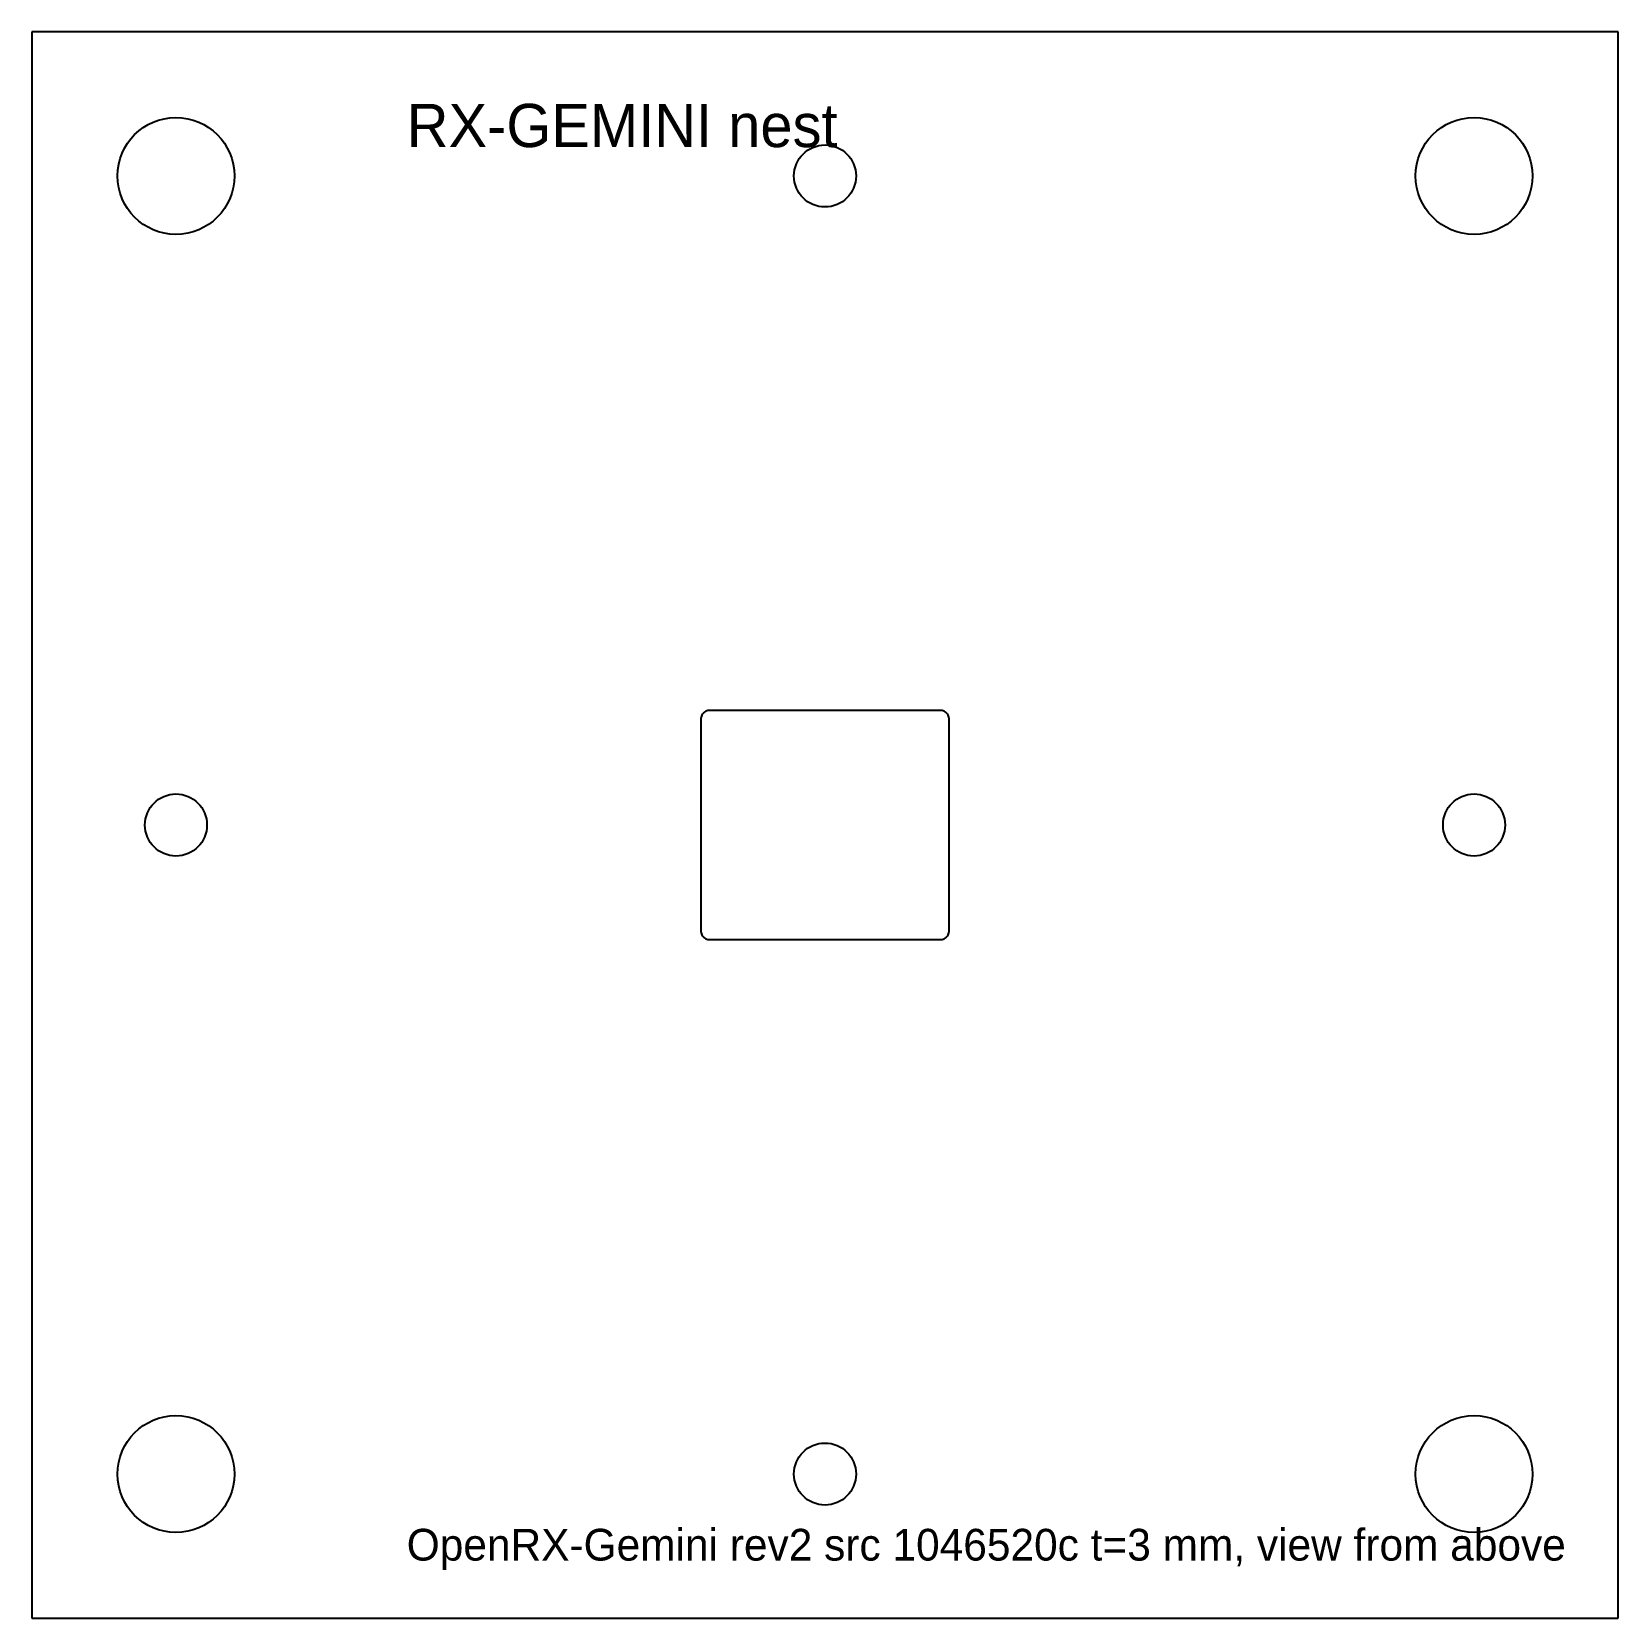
# Model space of a CAD drawing. Header units: millimetres. Extents: x -55 to 55, y -55 to 55.
import ezdxf

# ---------------------------------------------------------------- set-up
doc = ezdxf.new("R2010")
doc.units = ezdxf.units.MM

msp = doc.modelspace()

# ---------------------------------------------------------------- linework, layer by layer
at = {"layer": 'CUT'}
for p, q in [((55, 55), (-55, 55)), ((-55, 55), (-55, -55)), ((55, -55), (55, 55)), ((-8.456, 7.741), (-8.496, 7.689)), ((-8.447, 7.751), (-8.456, 7.741)), ((-8.401, 7.797), (-8.447, 7.751)), ((-8.391, 7.806), (-8.401, 7.797)), ((-8.339, 7.846), (-8.391, 7.806)), ((-8.328, 7.853), (-8.339, 7.846)), ((-8.271, 7.886), (-8.328, 7.853)), ((-8.26, 7.891), (-8.271, 7.886)), ((-8.199, 7.916), (-8.26, 7.891)), ((-8.187, 7.921), (-8.199, 7.916)), ((-8.124, 7.938), (-8.187, 7.921)), ((-8.111, 7.94), (-8.124, 7.938)), ((-8.046, 7.949), (-8.111, 7.94)), ((-8.034, 7.949), (-8.046, 7.949)), ((-8.002, 7.95), (-8.034, 7.949)), ((-8, 7.95), (-8.002, 7.95)), ((8, 7.95), (-8, 7.95)), ((8.002, 7.95), (8, 7.95)), ((8.034, 7.949), (8.002, 7.95)), ((8.046, 7.949), (8.034, 7.949)), ((8.111, 7.94), (8.046, 7.949)), ((8.124, 7.938), (8.111, 7.94)), ((8.187, 7.921), (8.124, 7.938)), ((8.199, 7.916), (8.187, 7.921)), ((8.26, 7.891), (8.199, 7.916)), ((8.271, 7.886), (8.26, 7.891)), ((8.328, 7.853), (8.271, 7.886)), ((8.339, 7.846), (8.328, 7.853)), ((8.391, 7.806), (8.339, 7.846)), ((8.401, 7.797), (8.391, 7.806)), ((8.447, 7.751), (8.401, 7.797)), ((8.456, 7.741), (8.447, 7.751)), ((8.496, 7.689), (8.456, 7.741)), ((-8.599, 7.384), (-8.6, 7.352)), ((-8.6, 7.352), (-8.6, 7.35)), ((-8.6, 7.35), (-8.6, -7.35)), ((-8.59, 7.461), (-8.599, 7.396)), ((-8.599, 7.396), (-8.599, 7.384)), ((-8.588, 7.474), (-8.59, 7.461)), ((-8.571, 7.537), (-8.588, 7.474)), ((-8.566, 7.549), (-8.571, 7.537)), ((-8.541, 7.61), (-8.566, 7.549)), ((-8.536, 7.621), (-8.541, 7.61)), ((-8.503, 7.678), (-8.536, 7.621)), ((-8.496, 7.689), (-8.503, 7.678)), ((8.503, 7.678), (8.496, 7.689)), ((8.536, 7.621), (8.503, 7.678)), ((8.541, 7.61), (8.536, 7.621)), ((8.566, 7.549), (8.541, 7.61)), ((8.571, 7.537), (8.566, 7.549)), ((8.588, 7.474), (8.571, 7.537)), ((8.59, 7.461), (8.588, 7.474)), ((8.599, 7.396), (8.59, 7.461)), ((8.599, 7.384), (8.599, 7.396)), ((8.6, 7.352), (8.599, 7.384)), ((8.6, 7.35), (8.6, 7.352)), ((8.6, -7.35), (8.6, 7.35)), ((-8.6, -7.35), (-8.6, -7.352)), ((-8.6, -7.352), (-8.599, -7.384)), ((-8.599, -7.384), (-8.599, -7.396)), ((-8.599, -7.396), (-8.59, -7.461)), ((-8.59, -7.461), (-8.588, -7.474)), ((-8.588, -7.474), (-8.571, -7.537)), ((-8.571, -7.537), (-8.566, -7.549)), ((-8.566, -7.549), (-8.541, -7.61)), ((-8.541, -7.61), (-8.536, -7.621)), ((-8.536, -7.621), (-8.503, -7.678)), ((-8.503, -7.678), (-8.496, -7.689)), ((-8.496, -7.689), (-8.456, -7.741)), ((8.456, -7.741), (8.496, -7.689)), ((8.496, -7.689), (8.503, -7.678)), ((8.503, -7.678), (8.536, -7.621)), ((8.536, -7.621), (8.541, -7.61)), ((8.541, -7.61), (8.566, -7.549)), ((8.566, -7.549), (8.571, -7.537)), ((8.571, -7.537), (8.588, -7.474)), ((8.588, -7.474), (8.59, -7.461)), ((8.59, -7.461), (8.599, -7.396)), ((8.599, -7.384), (8.6, -7.352)), ((8.599, -7.396), (8.599, -7.384)), ((8.6, -7.352), (8.6, -7.35)), ((-8.456, -7.741), (-8.447, -7.751)), ((-8.447, -7.751), (-8.401, -7.797)), ((-8.401, -7.797), (-8.391, -7.806)), ((-8.391, -7.806), (-8.339, -7.846)), ((-8.339, -7.846), (-8.328, -7.853)), ((-8.328, -7.853), (-8.271, -7.886)), ((-8.271, -7.886), (-8.26, -7.891)), ((-8.26, -7.891), (-8.199, -7.916)), ((-8.199, -7.916), (-8.187, -7.921)), ((-8.187, -7.921), (-8.124, -7.938)), ((-8.124, -7.938), (-8.111, -7.94)), ((-8.111, -7.94), (-8.046, -7.949)), ((-8.046, -7.949), (-8.034, -7.949)), ((-8.034, -7.949), (-8.002, -7.95)), ((-8.002, -7.95), (-8, -7.95)), ((-8, -7.95), (8, -7.95)), ((8, -7.95), (8.002, -7.95)), ((8.002, -7.95), (8.034, -7.949)), ((8.034, -7.949), (8.046, -7.949)), ((8.046, -7.949), (8.111, -7.94)), ((8.111, -7.94), (8.124, -7.938)), ((8.124, -7.938), (8.187, -7.921)), ((8.187, -7.921), (8.199, -7.916)), ((8.199, -7.916), (8.26, -7.891)), ((8.26, -7.891), (8.271, -7.886)), ((8.271, -7.886), (8.328, -7.853)), ((8.328, -7.853), (8.339, -7.846)), ((8.339, -7.846), (8.391, -7.806)), ((8.391, -7.806), (8.401, -7.797)), ((8.401, -7.797), (8.447, -7.751)), ((8.447, -7.751), (8.456, -7.741)), ((-55, -55), (55, -55))]:
    msp.add_line(p, q, dxfattribs=at)
for centre, radius in [((-45, 45), 4.05), ((45, 45), 4.05), ((0, 45), 2.15), ((-45, 0), 2.15), ((45, 0), 2.15), ((-45, -45), 4.05), ((45, -45), 4.05), ((0, -45), 2.15)]:
    msp.add_circle(centre, radius, dxfattribs=at)

# ---------------------------------------------------------------- texts
at = {"layer": 'ENGRAVE'}
for s, height, p in [('RX-GEMINI nest', 3, (-29, 47)), ('OpenRX-Gemini rev2 src 1046520c t=3 mm, view from above', 2.2, (-29, -51))]:
    msp.add_text(s, height=height, dxfattribs=at).set_placement(p)

doc.saveas('drawing.dxf')
